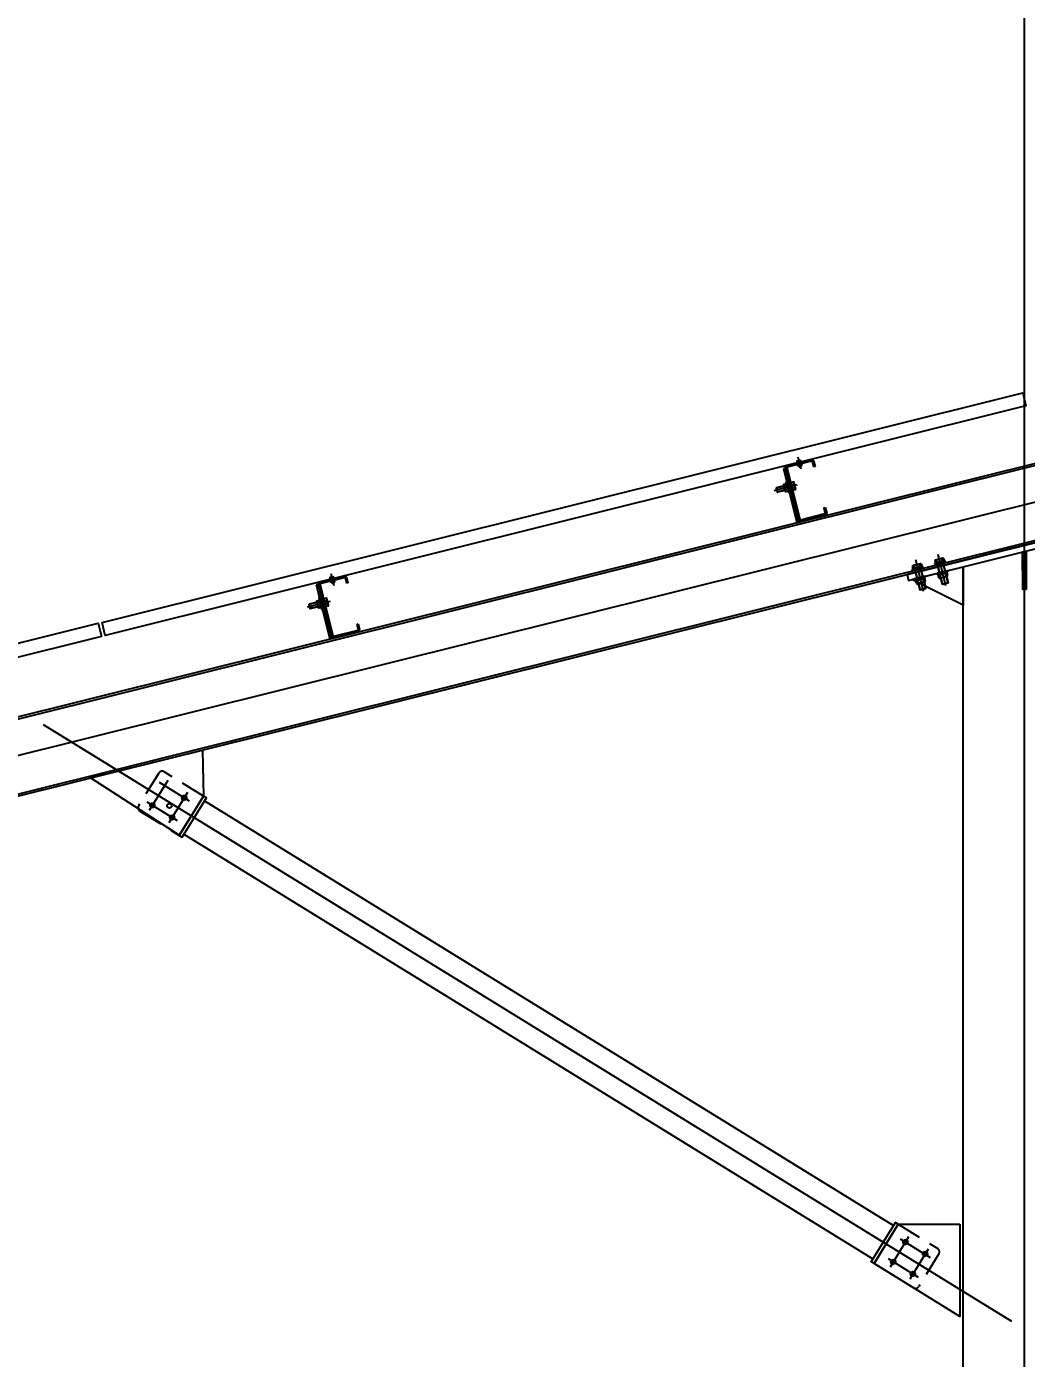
# Model space of a CAD drawing. Header units: millimetres. Extents: x 10297564 to 11610295, y -9287743 to -8409454.
# Drawn here: x 10880033 to 10882629, y -9268151 to -9264692 of the extents above; entities that cross this region are included whole.
import ezdxf

# ---------------------------------------------------------------- set-up
doc = ezdxf.new("R2010")
doc.units = ezdxf.units.MM
doc.header["$LTSCALE"] = 100
for name, pattern in [('CEN', [62, 60, -1, 0, -1]), ('CEN1', [22, 15, -3, 1, -3]), ('HIDDEN2', [4.7625, 3.175, -1.5875])]:
    doc.linetypes.add(name, pattern=pattern)
for name, color, linetype in [('0-TEXT', 7, 'Continuous'), ('BOLT', 210, 'Continuous'), ('CEN', 1, 'CEN1'), ('dim', 7, 'Continuous'), ('H형강', 3, 'Continuous'), ('module', 5, 'Continuous'), ('PLATE', 6, 'Continuous'), ('원형강관', 4, 'Continuous'), ('태양광', 255, 'Continuous')]:
    doc.layers.add(name, color=color, linetype=linetype)
doc.styles.add('돋음', font='Dotum.ttf')
doc.dimstyles.new('NDIM-150', dxfattribs={"dimscale": 75, "dimtxt": 3.5, "dimasz": 1, "dimexe": 2, "dimexo": 1, "dimgap": 1, "dimtad": 1, "dimdec": 0, "dimzin": 0, "dimdsep": 46, "dimtxsty": '돋음', "dimblk": 'dotk', "dimcen": 2, "dimdle": 2, "dimclrd": 4, "dimclre": 4, "dimclrt": 7, "dimadec": 0, "dimazin": 0, "dimtfac": 1, "dimtdec": 0, "dimtix": 1, "dimtmove": 2, "dimatfit": 3, "dimldrblk": 'DIMDOT', "dimfxl": 1, "dimtolj": 1, "dimtzin": 0, "dimlwd": -1, "dimlwe": -1, "dimarcsym": 0})

# ---------------------------------------------------------------- blocks, each defined once
blk = doc.blocks.new('A$C408A3C2D')
at = {"layer": '0-TEXT', "color": 1}
for p, q in [((0.9, 15.4), (0, 8.2)), ((2, 8), (0, 8.2)), ((1.9, 7.4), (0.9, 0)), ((1.9, 7.4), (3.9, 7.2)), ((2.9, 15.4), (2, 8)), ((2.9, 0), (3.9, 7.2))]:
    blk.add_line(p, q, dxfattribs=at)
for points in [[(2.9, 7.3), (2.9, 15.4), (0.9, 15.4)], [(0.9, 8.1), (0.9, 0), (2.9, 0)]]:
    blk.add_lwpolyline(points, dxfattribs=at)
blk = doc.blocks.new('M16-70L-1')
at = {"layer": 'BOLT', "color": 8}
for p, q in [((-50731.9, 395004), (-50729.8, 394998)), ((-50712, 395012.1), (-50730.1, 395005.5)), ((-50707.4, 395006.2), (-50729.8, 394998)), ((-50727.9, 395006.3), (-50725.5, 394999.6)), ((-50725.4, 394997.4), (-50716.8, 394973.9)), ((-50724.4, 394997.7), (-50715.8, 394974.2)), ((-50714.2, 395011.3), (-50711.8, 395004.6)), ((-50711.4, 395002.5), (-50702.8, 394979)), ((-50710.4, 395002.8), (-50701.8, 394979.3)), ((-50709.6, 395012.1), (-50707.4, 395006.2)), ((-50696.5, 394976.2), (-50718.9, 394968)), ((-50716, 394960), (-50718.9, 394968)), ((-50716.1, 394971.9, 0), (-50716.1, 394971.9, 0)), ((-50715.1, 394972.2, 0), (-50715.1, 394972.2, 0)), ((-50711.3, 394960.8), (-50714.5, 394969.6)), ((-50695.5, 394966.5), (-50713.5, 394960)), ((-50712, 394960.5, 0), (-50706.4, 394945.1)), ((-50711, 394960.9, 0), (-50705, 394944.4)), ((-50691.3, 394950.5), (-50706.4, 394945.1)), ((-50706.4, 394945.1), (-50705, 394944.4)), ((-50692, 394949.2), (-50705, 394944.4)), ((-50702.1, 394977, 0), (-50702.1, 394977, 0)), ((-50701.1, 394977.3, 0), (-50701.1, 394977.3, 0)), ((-50697.6, 394965.8), (-50700.8, 394974.6)), ((-50698, 394965.6, 0), (-50692, 394949.2)), ((-50697, 394966, 0), (-50691.3, 394950.5)), ((-50693.6, 394968.1), (-50696.5, 394976.2)), ((-50691.3, 394950.5), (-50692, 394949.2))]:
    blk.add_line(p, q, dxfattribs=at)
for points in [[(-50731.8, 394997.3), (-50731, 394995.3), (-50704.7, 395004.9), (-50705.5, 395006.9)], [(-50722.5, 394971.8), (-50721.8, 394969.8), (-50695.4, 394979.4), (-50696.2, 394981.4)]]:
    blk.add_lwpolyline(points, close=True, dxfattribs=at)
for centre, radius, start, end in [((-50728.8, 395002.2), 3.57, 71.1418, 150.2499), ((-50709.2, 394976.3), 34.6, 97.717, 122.2531), ((-50710.8, 395008.7), 3.57, 69.7253, 148.8334), ((-50714.7, 394963.3), 3.57, 249.7253, 328.8334), ((-50716.3, 394995.8), 34.6, 277.717, 302.2531), ((-50696.7, 394969.9), 3.57, 251.1418, 330.2499)]:
    blk.add_arc(centre, radius, start, end, dxfattribs=at)
at = {"layer": 'CEN'}
blk.add_line((-50725.7, 395021.7), (-50697, 394942.8, 0), dxfattribs=at)
at = {"layer": 'BOLT', "color": 8, "xscale": 1.333333333333333, "yscale": 1.333333333333333, "zscale": 1.333333333333333, "rotation": 289.9875833299714}
blk.add_blockref('A$C408A3C2D', (-50718.8, 394972.2), dxfattribs=at)
blk = doc.blocks.new('M12-50L-1')
at = {"layer": 'CEN', "color": 1, "extrusion": (3.14065e-05, -8.8997e-05, 1)}
blk.add_line((10603646.8, -9122705.5, 0), (10603588.9, -9122726.6, 0), dxfattribs=at)
at = {"layer": '태양광', "extrusion": (3.14065e-05, -8.8997e-05, 1)}
for p, q in [((10603630.5, -9122705.1, 0), (10603621.8, -9122708.2, 0)), ((10603626.3, -9122707.4, 0), (10603622.1, -9122708.9, 0)), ((10603626.7, -9122706.5, 0), (10603626.3, -9122707.4, 0)), ((10603626.3, -9122707.4, 0), (10603629.9, -9122717.3, 0)), ((10603613.6, -9122712, 0), (10603593.2, -9122719.4, 0)), ((10603593.2, -9122719.4, 0), (10603593.6, -9122718.5, 0)), ((10603593.2, -9122719.4, 0), (10603596.8, -9122729.4, 0)), ((10603613.4, -9122711.3, 0), (10603593.6, -9122718.5, 0)), ((10603593.6, -9122718.5, 0), (10603597.7, -9122729.8, 0)), ((10603617.2, -9122721.9, 0), (10603596.8, -9122729.4, 0)), ((10603596.8, -9122729.4, 0), (10603597.7, -9122729.8, 0)), ((10603617.5, -9122722.6, 0), (10603597.7, -9122729.8, 0)), ((10603629.9, -9122717.3, 0), (10603625.7, -9122718.9, 0)), ((10603634.6, -9122716.4, 0), (10603625.9, -9122719.5, 0)), ((10603629.9, -9122717.3, 0), (10603630.8, -9122717.7, 0))]:
    blk.add_line(p, q, dxfattribs=at)
at = {"layer": '태양광', "extrusion": (3.14065e-05, -8.8997e-05, 1), "elevation": 1132.1}
for points in [[(10603612.2, -9122708, -0.414214), (10603612.5, -9122707.3), (10603619.1, -9122704.9, -0.414214), (10603619.7, -9122705.2)], [(10603626.2, -9122723.1, -0.414214), (10603625.9, -9122723.7), (10603619.3, -9122726.1, -0.414214), (10603618.7, -9122725.8), (10603612.2, -9122708)], [(10603621.1, -9122709, -0.414214), (10603620.8, -9122709.6), (10603614.2, -9122712, -0.414214), (10603613.5, -9122711.7)], [(10603637.7, -9122698.7, 0.414214), (10603637.1, -9122698.4), (10603630.5, -9122700.8, 0.414214), (10603630.2, -9122701.4)], [(10603631.6, -9122705.2, 0.414214), (10603632.2, -9122705.5), (10603638.8, -9122703.1, 0.414214), (10603639.1, -9122702.4)], [(10603632.2, -9122705.5, 0.414214), (10603631.9, -9122706.1)], [(10603636.7, -9122719.3, 0.414214), (10603637.4, -9122719.6), (10603643.9, -9122717.2, 0.414214), (10603644.2, -9122716.5), (10603637.7, -9122698.7)], [(10603639.4, -9122703.4, 0.414214), (10603638.8, -9122703.1)], [(10603613.9, -9122712.7, -0.414214), (10603614.2, -9122712)], [(10603624.5, -9122718.4, -0.414214), (10603624.2, -9122719), (10603617.6, -9122721.4, -0.414214), (10603617, -9122721.1)], [(10603617.3, -9122722.1, -0.414214), (10603617.6, -9122721.4)], [(10603620.8, -9122709.6, -0.414214), (10603621.4, -9122709.9)], [(10603624.2, -9122719, -0.414214), (10603624.8, -9122719.3)], [(10603635, -9122714.6, 0.414214), (10603635.6, -9122714.9), (10603642.2, -9122712.5, 0.414214), (10603642.5, -9122711.8)], [(10603635.6, -9122714.9, 0.414214), (10603635.3, -9122715.5)], [(10603642.9, -9122712.8, 0.414214), (10603642.2, -9122712.5)]]:
    blk.add_lwpolyline(points, format="xyb", dxfattribs=at)
for points in [[(10603618.8, -9122699.7), (10603629, -9122727.9), (10603628.1, -9122728.3), (10603617.8, -9122700.1)], [(10603627.4, -9122696.6), (10603637.7, -9122724.8), (10603638.6, -9122724.4), (10603628.3, -9122696.2)]]:
    blk.add_lwpolyline(points, close=True, dxfattribs=at)
blk = doc.blocks.new('C-150X50X20X3.2T')
at = {"layer": '태양광', "color": 6, "extrusion": (3.24347e-05, -8.86228e-05, 1)}
for p, q in [((11610742, -9049860.1, -12.4), (11610694.1, -9049728.6, 0)), ((11610697.1, -9049722.2, -12.4), (11610758.1, -9049700, 0)), ((11610745.8, -9049858.8, -12.4), (11610697.9, -9049727.2, 0)), ((11610698.5, -9049725.9, -12.4), (11610759.6, -9049703.7, -12.4)), ((11610760.8, -9049704.3, 0), (11610766, -9049718.4, 0)), ((11610764.6, -9049702.9, 0), (11610769.7, -9049717, 0)), ((11610769.7, -9049717, 0), (11610766, -9049718.4, 0)), ((11610808.1, -9049837.1, -24.9), (11610747, -9049859.4, -24.9)), ((11610809.5, -9049840.9, -24.9), (11610748.4, -9049863.1, -24.9))]:
    blk.add_line(p, q, dxfattribs=at)
at = {"layer": '태양광', "color": 6}
for p, q in [((11610803.6, -9049821.8, -12.4), (11610807.3, -9049820.4, -12.4)), ((11610803.6, -9049821.8, -12.4), (11610808.7, -9049835.9, -12.4)), ((11610807.3, -9049820.4, -12.4), (11610812.5, -9049834.5, -12.4))]:
    blk.add_line(p, q, dxfattribs=at)
at = {"layer": '태양광', "color": 6, "extrusion": (3.24347e-05, -8.86228e-05, 1)}
for centre, radius, start, end in [((11610698.8, -9049726.8, 1166.2), 5, 110, 200), ((11610698.8, -9049726.8, 1166.2), 1, 110, 200), ((11610759.9, -9049704.6, 1166.2), 5, 20, 110), ((11610759.9, -9049704.6, 1166.2), 1, 20, 110), ((11610807.8, -9049836.1, 1153.7), 5, 290, 20), ((11610746.7, -9049858.4, 1153.7), 5, 200, 290), ((11610746.7, -9049858.4, 1153.7), 1, 200, 290), ((11610807.8, -9049836.1, 1153.7), 1, 290, 20)]:
    blk.add_arc(centre, radius, start, end, dxfattribs=at)
blk = doc.blocks.new('dotk')
blk.add_line((-3, 0), (3, 0))
at = {"const_width": 0.75}
blk.add_lwpolyline([(-0.375, 0, 1), (0.375, 0, 1)], format="xyb", close=True, dxfattribs=at)
blk = doc.blocks.new('*D1111')
at = {"layer": 'defpoints', "color": 0, "linetype": 'ByBlock', "ltscale": 1.8, "transparency": 16777216}
for p in [(10887420.7, -9264446.3), (10885029.9, -9265042.4), (10889607.5, -9267464.5), (10877828.3, -9269199), (10887420.7, -9269199)]:
    blk.add_point(p, dxfattribs=at)
at = {"layer": 'dim', "color": 4, "ltscale": 1.8, "transparency": 16777216}
for p, q in [((10887493.5, -9264428.2), (10889190.4, -9264005.1)), ((10887495.7, -9269199), (10889828.2, -9269199))]:
    blk.add_line(p, q, dxfattribs=at)
blk.add_arc((10868358.6, -9269199), 21319.6, 0.2017, 13.79844, dxfattribs=at)
at = {"layer": 'dim', "color": 4, "linetype": 'ByBlock', "ltscale": 1.8, "transparency": 16777216, "xscale": 75, "yscale": 75, "zscale": 75}
for p, rotation in [((10889044.9, -9264041.3), 103.8992199290376), ((10889678.2, -9269199), 270.1009154271204)]:
    blk.add_blockref('dotk', p, dxfattribs=dict(at, rotation=rotation))
at = {"layer": 'dim', "color": 7, "linetype": 'ByBlock', "ltscale": 1.8, "transparency": 16777216, "insert": (10889724, -9266575.7), "char_height": 262.5, "attachment_point": 5, "rotation": 277.0001, "style": '돋음'}
blk.add_mtext('\\A1;14°', dxfattribs=at)
blk = doc.blocks.new('DIMDOT')
blk.add_line((-1.5, 0), (1.5, 0))
blk.add_circle((0, 0), 0.75)

msp = doc.modelspace()

# ---------------------------------------------------------------- linework, layer by layer
at = {"layer": 'CEN', "linetype": 'Continuous', "ltscale": 2}
msp.add_line((10882624.5, -9270897.5), (10882624.5, -9263905.9), dxfattribs=at)
at = {"layer": 'CEN', "linetype": 'CEN'}
for p, q in [((10878398.7, -9266986.9, 19.5), (10886997.1, -9264843.1, 19.5)), ((10880075.9, -9266504.3), (10882590.4, -9268054))]:
    msp.add_line(p, q, dxfattribs=at)
at = {"layer": 'CEN', "color": 1}
for p, q in [((10882035.6, -9265809.7, 0), (10882043.4, -9265840.9, 0)), ((10882035.6, -9265809.7, 0), (10882043.4, -9265840.9, 0)), ((10880822.7, -9266112.1, 0), (10880830.5, -9266143.3, 0))]:
    msp.add_line(p, q, dxfattribs=at)
at = {"layer": 'CEN'}
for p, q in [((10880399.8, -9266649.9, -13.8), (10880351.5, -9266728.2, -13.8)), ((10880456.1, -9266703.4, -13.8), (10880377.8, -9266655.1, -13.8)), ((10880450.9, -9266681.4, -13.8), (10880402.6, -9266759.7, -13.8)), ((10880424.6, -9266754.5, -13.8), (10880346.3, -9266706.2, -13.8)), ((10882323.5, -9267835.4), (10882275.2, -9267913.7)), ((10882301.4, -9267840.6), (10882379.8, -9267888.9)), ((10882374.5, -9267866.9), (10882326.3, -9267945.2)), ((10882270, -9267891.7), (10882348.3, -9267940))]:
    msp.add_line(p, q, dxfattribs=at)
at = {"layer": 'H형강'}
for p, q in [((10878375.1, -9266892.3, 19.5), (10886973.5, -9264748.5, 19.5)), ((10878376.5, -9266897.6, 19.5), (10886974.8, -9264753.8, 19.5)), ((10878422.2, -9267081, 19.5), (10887020.6, -9264937.2, 19.5)), ((10878423.5, -9267086.3, 19.5), (10887021.9, -9264942.5, 19.5))]:
    msp.add_line(p, q, dxfattribs=at)
at = {"layer": 'module', "color": 170}
for points in [[(10882628.1, -9265677.3), (10880237.3, -9266273.4), (10880228.9, -9266239.4), (10882619.7, -9265643.3)], [(10880227.6, -9266275.8), (10877836.8, -9266871.9), (10877828.3, -9266837.9), (10880219.2, -9266241.8)]]:
    msp.add_lwpolyline(points, close=True, dxfattribs=at)
at = {"layer": 'PLATE', "elevation": -13.8}
for points in [[(10882319.6, -9266114.8), (10882323.5, -9266130.3), (10882925.6, -9265980.2), (10882921.7, -9265964.7)], [(10882629, -9266154.3), (10882620, -9266154.3), (10882619.6, -9266056.5), (10882628.6, -9266054.3)], [(10880429.4, -9266792.5), (10880198.8, -9266643.6), (10880489.9, -9266571), (10880492.3, -9266690.4)]]:
    msp.add_lwpolyline(points, close=True, dxfattribs=at)
at = {"layer": 'PLATE'}
for points in [[(10882465.3, -9266095), (10882465.3, -9266195), (10882332, -9266128.2)], [(10882456.7, -9267802.5), (10882456.7, -9268042.1), (10882233.8, -9267904.7), (10882296.7, -9267802.5)]]:
    msp.add_lwpolyline(points, close=True, dxfattribs=at)
at = {"layer": 'PLATE', "linetype": 'HIDDEN2', "ltscale": 0.2, "elevation": -13.8}
msp.add_lwpolyline([(10880492.3, -9266690.4), (10880390.1, -9266627.5, 0.414214), (10880376.4, -9266630.7), (10880323.9, -9266715.9, 0.414214), (10880327.2, -9266729.6), (10880429.3, -9266792.6)], format="xyb", close=True, dxfattribs=at)
at = {"layer": 'PLATE', "elevation": -13.8}
msp.add_lwpolyline([(10880429.3, -9266792.6), (10880437, -9266797.3), (10880500, -9266695.2), (10880492.3, -9266690.4), (10880429.3, -9266792.6)], dxfattribs=at)
at = {"layer": 'PLATE'}
msp.add_lwpolyline([(10882233.8, -9267904.7), (10882226.1, -9267899.9), (10882289.1, -9267797.8), (10882296.7, -9267802.5), (10882233.8, -9267904.7)], dxfattribs=at)
at = {"layer": 'PLATE', "linetype": 'HIDDEN2', "ltscale": 0.2}
msp.add_lwpolyline([(10882296.7, -9267802.5), (10882398.9, -9267865.5, -0.414214), (10882402.2, -9267879.2), (10882349.7, -9267964.3, -0.414214), (10882335.9, -9267967.6), (10882233.8, -9267904.7)], format="xyb", close=True, dxfattribs=at)
at = {"layer": 'PLATE'}
for centre in [(10880442.5, -9266695, -13.8), (10880359.9, -9266714.6, -13.8), (10880403.8, -9266715.9, -13.8), (10880411, -9266746.1, -13.8), (10882315.1, -9267849), (10882283.6, -9267900.1), (10882366.2, -9267879.4), (10882334.7, -9267931.6)]:
    msp.add_circle(centre, 6, dxfattribs=at)
at = {"layer": '원형강관'}
for p, q in [((10882465.3, -9269498.8), (10882465.3, -9266095)), ((10880495.1, -9266703), (10882284.3, -9267805.6)), ((10880441.8, -9266789.5), (10882230.9, -9267892.1))]:
    msp.add_line(p, q, dxfattribs=at)
at = {"layer": '태양광'}
for p, q in [((10882036.3, -9265824.9, 0), (10882037, -9265828, 0)), ((10882036.7, -9265826.8, 0), (10882037.2, -9265827.1, 0)), ((10882037.2, -9265827.1, 0), (10882042.3, -9265825.8, 0)), ((10882037.2, -9265827.1, 0), (10882037.4, -9265827.9, 0)), ((10882042.1, -9265823.4, 0), (10882042.9, -9265826.5, 0)), ((10882042.3, -9265825.8, 0), (10882042.6, -9265825.3, 0)), ((10882042.3, -9265825.8, 0), (10882042.5, -9265826.6, 0)), ((10882038.1, -9265832.3, 0), (10882038.9, -9265835.3, 0)), ((10882038.5, -9265832.2, 0), (10882039.3, -9265835.5, 0)), ((10882038.9, -9265835.3, 0), (10882044.7, -9265833.8, 0)), ((10882039.3, -9265835.5, 0), (10882038.9, -9265835.3, 0)), ((10882039.3, -9265835.5, 0), (10882044.4, -9265834.3, 0)), ((10882043.6, -9265830.9, 0), (10882044.4, -9265834.3, 0)), ((10882043.9, -9265830.9, 0), (10882044.7, -9265833.8, 0)), ((10882044.4, -9265834.3, 0), (10882044.7, -9265833.8, 0)), ((10880823.4, -9266127.3, 0), (10880824.2, -9266130.4, 0)), ((10880823.9, -9266129.2, 0), (10880824.3, -9266129.5, 0)), ((10880824.3, -9266129.5, 0), (10880829.4, -9266128.2, 0)), ((10880824.3, -9266129.5, 0), (10880824.5, -9266130.3, 0)), ((10880825.2, -9266134.7, 0), (10880826, -9266137.7, 0)), ((10880825.6, -9266134.7, 0), (10880826.4, -9266137.9, 0)), ((10880826, -9266137.7, 0), (10880831.8, -9266136.2, 0)), ((10880826.4, -9266137.9, 0), (10880826, -9266137.7, 0)), ((10880826.4, -9266137.9, 0), (10880831.6, -9266136.7, 0)), ((10880829.2, -9266125.8, 0), (10880830, -9266128.9, 0)), ((10880829.4, -9266128.2, 0), (10880829.7, -9266127.7, 0)), ((10880829.4, -9266128.2, 0), (10880829.6, -9266129, 0)), ((10880830.7, -9266133.3, 0), (10880831.6, -9266136.7, 0)), ((10880831.1, -9266133.3, 0), (10880831.8, -9266136.2, 0)), ((10880831.6, -9266136.7, 0), (10880831.8, -9266136.2, 0))]:
    msp.add_line(p, q, dxfattribs=at)
at = {"layer": '태양광', "elevation": 0}
for points in [[(10882031.9, -9265826), (10882046.4, -9265822.3), (10882046.3, -9265821.8), (10882031.8, -9265825.5), (10882031.9, -9265826)], [(10882032.7, -9265829.1), (10882047.2, -9265825.4), (10882047.3, -9265825.9), (10882032.8, -9265829.5), (10882032.7, -9265829.1)], [(10882042.7, -9265818.6), (10882033.5, -9265820.9), (10882033.4, -9265820.9), (10882033.4, -9265820.9), (10882033.4, -9265821), (10882033.4, -9265821), (10882033.3, -9265821), (10882033.3, -9265821), (10882033.3, -9265821), (10882033.3, -9265821.1), (10882033.3, -9265821.1), (10882033.3, -9265821.1), (10882033.3, -9265821.2), (10882033.3, -9265821.2), (10882033.3, -9265821.2), (10882034.1, -9265824.6), (10882034.1, -9265824.6), (10882034.2, -9265824.7), (10882034.2, -9265824.7), (10882034.2, -9265824.7), (10882034.2, -9265824.8), (10882034.2, -9265824.8), (10882034.3, -9265824.8), (10882034.3, -9265824.8), (10882034.3, -9265824.8), (10882034.4, -9265824.8), (10882034.4, -9265824.8), (10882034.4, -9265824.8)], [(10882045.6, -9265830.5), (10882036.4, -9265832.8), (10882036.4, -9265832.8), (10882036.4, -9265832.8), (10882036.3, -9265832.8), (10882036.3, -9265832.8), (10882036.3, -9265832.7), (10882036.2, -9265832.7), (10882036.2, -9265832.7), (10882036.2, -9265832.7), (10882036.2, -9265832.7), (10882036.2, -9265832.7), (10882036.1, -9265832.6), (10882036.1, -9265832.6), (10882036.1, -9265832.6), (10882035.3, -9265829.2), (10882035.3, -9265829.1), (10882035.3, -9265829.1), (10882035.3, -9265829.1), (10882035.3, -9265829), (10882035.3, -9265829), (10882035.3, -9265829), (10882035.3, -9265829), (10882035.3, -9265828.9), (10882035.4, -9265828.9), (10882035.4, -9265828.9), (10882035.4, -9265828.9), (10882035.5, -9265828.9)], [(10882036.4, -9265824.3), (10882036.4, -9265824.3), (10882036.4, -9265824.3), (10882036.5, -9265824.3), (10882036.5, -9265824.3), (10882036.5, -9265824.2), (10882036.5, -9265824.2), (10882036.5, -9265824.2), (10882036.5, -9265824.2), (10882036.6, -9265824.1), (10882036.6, -9265824.1), (10882036.6, -9265824.1), (10882036.6, -9265824), (10882036.6, -9265824), (10882035.7, -9265820.6), (10882035.7, -9265820.6), (10882035.7, -9265820.6), (10882035.7, -9265820.5), (10882035.7, -9265820.5), (10882035.6, -9265820.5), (10882035.6, -9265820.5), (10882035.6, -9265820.5), (10882035.6, -9265820.4), (10882035.5, -9265820.4), (10882035.5, -9265820.4), (10882035.5, -9265820.4), (10882035.4, -9265820.4), (10882035.4, -9265820.4)], [(10882035.9, -9265820.3), (10882035.9, -9265820.3), (10882035.8, -9265820.3), (10882035.8, -9265820.4), (10882035.8, -9265820.4), (10882035.8, -9265820.4), (10882035.7, -9265820.4), (10882035.7, -9265820.4), (10882035.7, -9265820.5), (10882035.7, -9265820.5), (10882035.7, -9265820.5), (10882035.7, -9265820.6), (10882035.7, -9265820.6), (10882035.7, -9265820.6)], [(10882036.6, -9265824), (10882036.6, -9265824), (10882036.6, -9265824.1), (10882036.6, -9265824.1), (10882036.6, -9265824.1), (10882036.6, -9265824.1), (10882036.7, -9265824.2), (10882036.7, -9265824.2), (10882036.7, -9265824.2), (10882036.7, -9265824.2), (10882036.8, -9265824.2), (10882036.8, -9265824.2), (10882036.8, -9265824.2), (10882036.9, -9265824.2)], [(10882037.4, -9265828.4), (10882037.4, -9265828.4), (10882037.5, -9265828.4), (10882037.5, -9265828.4), (10882037.5, -9265828.4), (10882037.5, -9265828.4), (10882037.6, -9265828.4), (10882037.6, -9265828.4), (10882037.6, -9265828.4), (10882037.6, -9265828.5), (10882037.7, -9265828.5), (10882037.7, -9265828.5), (10882037.7, -9265828.5), (10882037.7, -9265828.6), (10882038.5, -9265832), (10882038.5, -9265832), (10882038.5, -9265832), (10882038.5, -9265832.1), (10882038.5, -9265832.1), (10882038.5, -9265832.1), (10882038.5, -9265832.1), (10882038.5, -9265832.2), (10882038.5, -9265832.2), (10882038.5, -9265832.2), (10882038.4, -9265832.2), (10882038.4, -9265832.3), (10882038.4, -9265832.3), (10882038.4, -9265832.3)], [(10882037.7, -9265828.6), (10882037.7, -9265828.5), (10882037.7, -9265828.5), (10882037.7, -9265828.5), (10882037.7, -9265828.5), (10882037.7, -9265828.4), (10882037.7, -9265828.4), (10882037.7, -9265828.4), (10882037.7, -9265828.3), (10882037.8, -9265828.3), (10882037.8, -9265828.3), (10882037.8, -9265828.3), (10882037.8, -9265828.3), (10882037.9, -9265828.3)], [(10882041.2, -9265823.1), (10882041.3, -9265823.1), (10882041.3, -9265823.1), (10882041.3, -9265823.1), (10882041.3, -9265823.1), (10882041.4, -9265823), (10882041.4, -9265823), (10882041.4, -9265823), (10882041.4, -9265823), (10882041.4, -9265822.9), (10882041.4, -9265822.9), (10882041.4, -9265822.9), (10882041.4, -9265822.8), (10882041.4, -9265822.8), (10882040.6, -9265819.4), (10882040.6, -9265819.4), (10882040.5, -9265819.4), (10882040.5, -9265819.3), (10882040.5, -9265819.3), (10882040.5, -9265819.3), (10882040.5, -9265819.3), (10882040.4, -9265819.2), (10882040.4, -9265819.2), (10882040.4, -9265819.2), (10882040.3, -9265819.2), (10882040.3, -9265819.2), (10882040.3, -9265819.2), (10882040.3, -9265819.2)], [(10882040.7, -9265819.1), (10882040.7, -9265819.1), (10882040.7, -9265819.1), (10882040.7, -9265819.1), (10882040.6, -9265819.2), (10882040.6, -9265819.2), (10882040.6, -9265819.2), (10882040.6, -9265819.2), (10882040.6, -9265819.3), (10882040.6, -9265819.3), (10882040.6, -9265819.3), (10882040.6, -9265819.3), (10882040.6, -9265819.4), (10882040.6, -9265819.4)], [(10882041.4, -9265822.8), (10882041.4, -9265822.8), (10882041.4, -9265822.9), (10882041.4, -9265822.9), (10882041.5, -9265822.9), (10882041.5, -9265822.9), (10882041.5, -9265822.9), (10882041.5, -9265823), (10882041.6, -9265823), (10882041.6, -9265823), (10882041.6, -9265823), (10882041.7, -9265823), (10882041.7, -9265823), (10882041.7, -9265823)], [(10882042.2, -9265827.2), (10882042.3, -9265827.2), (10882042.3, -9265827.2), (10882042.3, -9265827.2), (10882042.4, -9265827.2), (10882042.4, -9265827.2), (10882042.4, -9265827.2), (10882042.4, -9265827.2), (10882042.5, -9265827.2), (10882042.5, -9265827.3), (10882042.5, -9265827.3), (10882042.5, -9265827.3), (10882042.5, -9265827.3), (10882042.5, -9265827.4), (10882043.4, -9265830.8), (10882043.4, -9265830.8), (10882043.4, -9265830.8), (10882043.4, -9265830.8), (10882043.4, -9265830.9), (10882043.4, -9265830.9), (10882043.4, -9265830.9), (10882043.4, -9265831), (10882043.3, -9265831), (10882043.3, -9265831), (10882043.3, -9265831), (10882043.3, -9265831), (10882043.2, -9265831.1), (10882043.2, -9265831.1)], [(10882042.5, -9265827.4), (10882042.5, -9265827.3), (10882042.5, -9265827.3), (10882042.5, -9265827.3), (10882042.5, -9265827.2), (10882042.6, -9265827.2), (10882042.6, -9265827.2), (10882042.6, -9265827.2), (10882042.6, -9265827.1), (10882042.6, -9265827.1), (10882042.6, -9265827.1), (10882042.7, -9265827.1), (10882042.7, -9265827.1), (10882042.7, -9265827.1)], [(10882043.7, -9265822.5), (10882043.7, -9265822.5), (10882043.7, -9265822.5), (10882043.7, -9265822.5), (10882043.8, -9265822.4), (10882043.8, -9265822.4), (10882043.8, -9265822.4), (10882043.8, -9265822.4), (10882043.8, -9265822.3), (10882043.8, -9265822.3), (10882043.8, -9265822.3), (10882043.8, -9265822.3), (10882043.8, -9265822.2), (10882043.8, -9265822.2), (10882043, -9265818.8), (10882043, -9265818.8), (10882043, -9265818.7), (10882043, -9265818.7), (10882042.9, -9265818.7), (10882042.9, -9265818.7), (10882042.9, -9265818.7), (10882042.9, -9265818.6), (10882042.8, -9265818.6), (10882042.8, -9265818.6), (10882042.8, -9265818.6), (10882042.7, -9265818.6), (10882042.7, -9265818.6), (10882042.7, -9265818.6)], [(10882044.7, -9265826.6), (10882044.7, -9265826.6), (10882044.7, -9265826.6), (10882044.8, -9265826.6), (10882044.8, -9265826.6), (10882044.8, -9265826.6), (10882044.8, -9265826.6), (10882044.9, -9265826.6), (10882044.9, -9265826.6), (10882044.9, -9265826.7), (10882044.9, -9265826.7), (10882045, -9265826.7), (10882045, -9265826.7), (10882045, -9265826.8), (10882045.8, -9265830.2), (10882045.8, -9265830.2), (10882045.8, -9265830.2), (10882045.8, -9265830.2), (10882045.8, -9265830.3), (10882045.8, -9265830.3), (10882045.8, -9265830.3), (10882045.8, -9265830.4), (10882045.8, -9265830.4), (10882045.7, -9265830.4), (10882045.7, -9265830.4), (10882045.7, -9265830.4), (10882045.7, -9265830.4), (10882045.6, -9265830.5)], [(10882038.8, -9265832.2), (10882038.8, -9265832.2), (10882038.8, -9265832.2), (10882038.8, -9265832.2), (10882038.7, -9265832.2), (10882038.7, -9265832.1), (10882038.7, -9265832.1), (10882038.6, -9265832.1), (10882038.6, -9265832.1), (10882038.6, -9265832.1), (10882038.6, -9265832.1), (10882038.6, -9265832), (10882038.6, -9265832), (10882038.5, -9265832)], [(10882043.7, -9265830.9), (10882043.7, -9265830.9), (10882043.6, -9265830.9), (10882043.6, -9265830.9), (10882043.6, -9265830.9), (10882043.5, -9265830.9), (10882043.5, -9265830.9), (10882043.5, -9265830.9), (10882043.5, -9265830.9), (10882043.4, -9265830.9), (10882043.4, -9265830.8), (10882043.4, -9265830.8), (10882043.4, -9265830.8), (10882043.4, -9265830.8)], [(10880819, -9266128.4), (10880833.6, -9266124.7), (10880833.5, -9266124.2), (10880818.9, -9266127.9), (10880819, -9266128.4)], [(10880819.8, -9266131.5), (10880834.3, -9266127.8), (10880834.5, -9266128.3), (10880819.9, -9266131.9), (10880819.8, -9266131.5)], [(10880829.8, -9266121), (10880820.6, -9266123.3), (10880820.6, -9266123.3), (10880820.5, -9266123.3), (10880820.5, -9266123.4), (10880820.5, -9266123.4), (10880820.5, -9266123.4), (10880820.5, -9266123.4), (10880820.4, -9266123.4), (10880820.4, -9266123.5), (10880820.4, -9266123.5), (10880820.4, -9266123.5), (10880820.4, -9266123.6), (10880820.4, -9266123.6), (10880820.4, -9266123.6), (10880821.3, -9266127), (10880821.3, -9266127.1), (10880821.3, -9266127.1), (10880821.3, -9266127.1), (10880821.3, -9266127.1), (10880821.3, -9266127.2), (10880821.4, -9266127.2), (10880821.4, -9266127.2), (10880821.4, -9266127.2), (10880821.5, -9266127.2), (10880821.5, -9266127.2), (10880821.5, -9266127.2), (10880821.6, -9266127.2)], [(10880832.8, -9266132.9), (10880823.5, -9266135.2), (10880823.5, -9266135.2), (10880823.5, -9266135.2), (10880823.5, -9266135.2), (10880823.4, -9266135.2), (10880823.4, -9266135.1), (10880823.4, -9266135.1), (10880823.3, -9266135.1), (10880823.3, -9266135.1), (10880823.3, -9266135.1), (10880823.3, -9266135.1), (10880823.3, -9266135), (10880823.3, -9266135), (10880823.2, -9266135), (10880822.4, -9266131.6), (10880822.4, -9266131.5), (10880822.4, -9266131.5), (10880822.4, -9266131.5), (10880822.4, -9266131.5), (10880822.4, -9266131.4), (10880822.4, -9266131.4), (10880822.4, -9266131.4), (10880822.5, -9266131.3), (10880822.5, -9266131.3), (10880822.5, -9266131.3), (10880822.6, -9266131.3), (10880822.6, -9266131.3)], [(10880823.5, -9266126.7), (10880823.5, -9266126.7), (10880823.6, -9266126.7), (10880823.6, -9266126.7), (10880823.6, -9266126.7), (10880823.6, -9266126.6), (10880823.7, -9266126.6), (10880823.7, -9266126.6), (10880823.7, -9266126.6), (10880823.7, -9266126.5), (10880823.7, -9266126.5), (10880823.7, -9266126.5), (10880823.7, -9266126.4), (10880823.7, -9266126.4), (10880822.8, -9266123), (10880822.8, -9266123), (10880822.8, -9266123), (10880822.8, -9266122.9), (10880822.8, -9266122.9), (10880822.8, -9266122.9), (10880822.7, -9266122.9), (10880822.7, -9266122.9), (10880822.7, -9266122.8), (10880822.7, -9266122.8), (10880822.6, -9266122.8), (10880822.6, -9266122.8), (10880822.6, -9266122.8), (10880822.5, -9266122.8)], [(10880823, -9266122.7), (10880823, -9266122.7), (10880823, -9266122.7), (10880822.9, -9266122.8), (10880822.9, -9266122.8), (10880822.9, -9266122.8), (10880822.9, -9266122.8), (10880822.9, -9266122.8), (10880822.8, -9266122.9), (10880822.8, -9266122.9), (10880822.8, -9266122.9), (10880822.8, -9266123), (10880822.8, -9266123), (10880822.8, -9266123)], [(10880823.7, -9266126.4), (10880823.7, -9266126.4), (10880823.7, -9266126.5), (10880823.7, -9266126.5), (10880823.7, -9266126.5), (10880823.8, -9266126.5), (10880823.8, -9266126.6), (10880823.8, -9266126.6), (10880823.8, -9266126.6), (10880823.9, -9266126.6), (10880823.9, -9266126.6), (10880823.9, -9266126.6), (10880824, -9266126.6), (10880824, -9266126.6)], [(10880824.5, -9266130.8), (10880824.6, -9266130.8), (10880824.6, -9266130.8), (10880824.6, -9266130.8), (10880824.6, -9266130.8), (10880824.7, -9266130.8), (10880824.7, -9266130.8), (10880824.7, -9266130.8), (10880824.7, -9266130.8), (10880824.8, -9266130.9), (10880824.8, -9266130.9), (10880824.8, -9266130.9), (10880824.8, -9266130.9), (10880824.8, -9266131), (10880825.7, -9266134.4), (10880825.7, -9266134.4), (10880825.7, -9266134.4), (10880825.7, -9266134.5), (10880825.7, -9266134.5), (10880825.7, -9266134.5), (10880825.7, -9266134.5), (10880825.6, -9266134.6), (10880825.6, -9266134.6), (10880825.6, -9266134.6), (10880825.6, -9266134.6), (10880825.5, -9266134.7), (10880825.5, -9266134.7), (10880825.5, -9266134.7)], [(10880824.8, -9266131), (10880824.8, -9266130.9), (10880824.8, -9266130.9), (10880824.8, -9266130.9), (10880824.8, -9266130.9), (10880824.8, -9266130.8), (10880824.8, -9266130.8), (10880824.9, -9266130.8), (10880824.9, -9266130.7), (10880824.9, -9266130.7), (10880824.9, -9266130.7), (10880825, -9266130.7), (10880825, -9266130.7), (10880825, -9266130.7)], [(10880826, -9266134.6), (10880825.9, -9266134.6), (10880825.9, -9266134.6), (10880825.9, -9266134.6), (10880825.9, -9266134.6), (10880825.8, -9266134.5), (10880825.8, -9266134.5), (10880825.8, -9266134.5), (10880825.7, -9266134.5), (10880825.7, -9266134.5), (10880825.7, -9266134.5), (10880825.7, -9266134.4), (10880825.7, -9266134.4), (10880825.7, -9266134.4)], [(10880828.4, -9266125.5), (10880828.4, -9266125.5), (10880828.4, -9266125.5), (10880828.4, -9266125.5), (10880828.5, -9266125.5), (10880828.5, -9266125.4), (10880828.5, -9266125.4), (10880828.5, -9266125.4), (10880828.5, -9266125.4), (10880828.5, -9266125.3), (10880828.5, -9266125.3), (10880828.5, -9266125.3), (10880828.5, -9266125.2), (10880828.5, -9266125.2), (10880827.7, -9266121.8), (10880827.7, -9266121.8), (10880827.7, -9266121.8), (10880827.7, -9266121.7), (10880827.6, -9266121.7), (10880827.6, -9266121.7), (10880827.6, -9266121.7), (10880827.6, -9266121.6), (10880827.5, -9266121.6), (10880827.5, -9266121.6), (10880827.5, -9266121.6), (10880827.4, -9266121.6), (10880827.4, -9266121.6), (10880827.4, -9266121.6)], [(10880827.9, -9266121.5), (10880827.8, -9266121.5), (10880827.8, -9266121.5), (10880827.8, -9266121.5), (10880827.8, -9266121.6), (10880827.7, -9266121.6), (10880827.7, -9266121.6), (10880827.7, -9266121.6), (10880827.7, -9266121.7), (10880827.7, -9266121.7), (10880827.7, -9266121.7), (10880827.7, -9266121.7), (10880827.7, -9266121.8), (10880827.7, -9266121.8)], [(10880828.5, -9266125.2), (10880828.5, -9266125.2), (10880828.6, -9266125.3), (10880828.6, -9266125.3), (10880828.6, -9266125.3), (10880828.6, -9266125.3), (10880828.6, -9266125.4), (10880828.7, -9266125.4), (10880828.7, -9266125.4), (10880828.7, -9266125.4), (10880828.8, -9266125.4), (10880828.8, -9266125.4), (10880828.8, -9266125.4), (10880828.8, -9266125.4)], [(10880829.4, -9266129.6), (10880829.4, -9266129.6), (10880829.4, -9266129.6), (10880829.5, -9266129.6), (10880829.5, -9266129.6), (10880829.5, -9266129.6), (10880829.5, -9266129.6), (10880829.6, -9266129.6), (10880829.6, -9266129.6), (10880829.6, -9266129.7), (10880829.6, -9266129.7), (10880829.7, -9266129.7), (10880829.7, -9266129.7), (10880829.7, -9266129.8), (10880830.5, -9266133.2), (10880830.5, -9266133.2), (10880830.5, -9266133.2), (10880830.5, -9266133.3), (10880830.5, -9266133.3), (10880830.5, -9266133.3), (10880830.5, -9266133.3), (10880830.5, -9266133.4), (10880830.5, -9266133.4), (10880830.4, -9266133.4), (10880830.4, -9266133.4), (10880830.4, -9266133.4), (10880830.4, -9266133.5), (10880830.3, -9266133.5)], [(10880829.7, -9266129.8), (10880829.7, -9266129.7), (10880829.7, -9266129.7), (10880829.7, -9266129.7), (10880829.7, -9266129.6), (10880829.7, -9266129.6), (10880829.7, -9266129.6), (10880829.7, -9266129.6), (10880829.7, -9266129.5), (10880829.8, -9266129.5), (10880829.8, -9266129.5), (10880829.8, -9266129.5), (10880829.8, -9266129.5), (10880829.9, -9266129.5)], [(10880830.8, -9266124.9), (10880830.8, -9266124.9), (10880830.8, -9266124.9), (10880830.9, -9266124.9), (10880830.9, -9266124.8), (10880830.9, -9266124.8), (10880830.9, -9266124.8), (10880830.9, -9266124.8), (10880831, -9266124.7), (10880831, -9266124.7), (10880831, -9266124.7), (10880831, -9266124.7), (10880831, -9266124.6), (10880831, -9266124.6), (10880830.1, -9266121.2), (10880830.1, -9266121.2), (10880830.1, -9266121.1), (10880830.1, -9266121.1), (10880830.1, -9266121.1), (10880830, -9266121.1), (10880830, -9266121.1), (10880830, -9266121), (10880830, -9266121), (10880829.9, -9266121), (10880829.9, -9266121), (10880829.9, -9266121), (10880829.8, -9266121), (10880829.8, -9266121)], [(10880830.8, -9266133.3), (10880830.8, -9266133.3), (10880830.8, -9266133.4), (10880830.7, -9266133.3), (10880830.7, -9266133.3), (10880830.7, -9266133.3), (10880830.7, -9266133.3), (10880830.6, -9266133.3), (10880830.6, -9266133.3), (10880830.6, -9266133.3), (10880830.6, -9266133.2), (10880830.5, -9266133.2), (10880830.5, -9266133.2), (10880830.5, -9266133.2)], [(10880831.8, -9266129), (10880831.8, -9266129), (10880831.9, -9266129), (10880831.9, -9266129), (10880831.9, -9266129), (10880831.9, -9266129), (10880832, -9266129), (10880832, -9266129), (10880832, -9266129), (10880832, -9266129.1), (10880832.1, -9266129.1), (10880832.1, -9266129.1), (10880832.1, -9266129.1), (10880832.1, -9266129.2), (10880832.9, -9266132.6), (10880833, -9266132.6), (10880833, -9266132.6), (10880833, -9266132.6), (10880832.9, -9266132.7), (10880832.9, -9266132.7), (10880832.9, -9266132.7), (10880832.9, -9266132.8), (10880832.9, -9266132.8), (10880832.9, -9266132.8), (10880832.8, -9266132.8), (10880832.8, -9266132.8), (10880832.8, -9266132.9), (10880832.8, -9266132.9)]]:
    msp.add_lwpolyline(points, dxfattribs=at)
at = {"layer": '태양광', "color": 3, "elevation": -4.8}
for points in [[(10881998.3, -9265839.9), (10882033.2, -9265980.2), (10882039.1, -9265978.8), (10882004.1, -9265838.5), (10881998.3, -9265839.9)], [(10880785.4, -9266142.3), (10880820.4, -9266282.6), (10880826.2, -9266281.2), (10880791.2, -9266140.9), (10880785.4, -9266142.3)]]:
    msp.add_lwpolyline(points, dxfattribs=at)

# ---------------------------------------------------------------- block references
at = {"layer": 'CEN', "linetype": 'CEN', "rotation": 353.9999999847292}
for p in [(280868.7, 947963.2, 0), (279655.8, 947660.8, 0)]:
    msp.add_blockref('C-150X50X20X3.2T', p, dxfattribs=at)
at = {"layer": 'CEN', "rotation": 353.9999999996497}
for p in [(10891556, -9664222, -13.8), (10891497.8, -9664236.5, -13.8)]:
    msp.add_blockref('M16-70L-1', p, dxfattribs=at)
at = {"layer": 'module', "linetype": 'CEN', "rotation": 353.9999999847292}
for p in [(1290057.5, 915230.7, -4.8), (1288844.6, 914928.3, -4.8)]:
    msp.add_blockref('M12-50L-1', p, dxfattribs=at)

# ---------------------------------------------------------------- dimensions: what is measured, and where the dimension line sits
at = {"layer": 'dim', "linetype": 'ByBlock', "ltscale": 1.8}
dim = msp.add_angular_dim_2l(base=(10889607.5, -9267464.5), line1=((10887420.7, -9269199), (10877828.3, -9269199)), line2=((10885029.9, -9265042.4), (10887420.7, -9264446.3)), dimstyle='NDIM-150', dxfattribs=at)
dim.commit()
dim.dimension.update_dxf_attribs({"geometry": '*D1111', "text_midpoint": (10889724, -9266575.7)})

doc.saveas('drawing.dxf')
